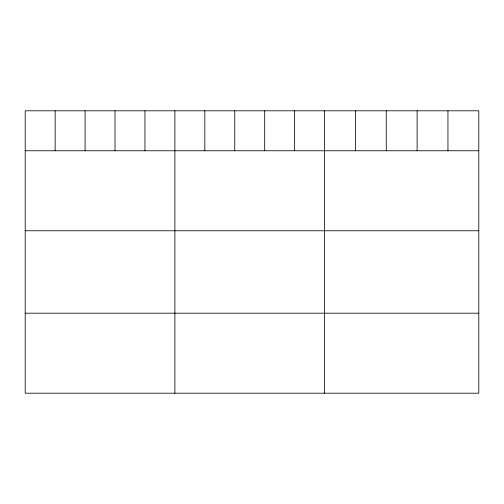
<?xml version="1.0" encoding="UTF-8"?>
<svg xmlns="http://www.w3.org/2000/svg" width="504" height="504" viewBox="0 0 504 504"><rect width="100%" height="100%" fill="white"/><g stroke="black" fill="none" stroke-linecap="round" stroke-linejoin="round"><path stroke-width="0.76" d="M478.8 150.765L478.8 393.196L25.2 393.196L25.2 110.804L478.8 110.804L478.8 150.765L25.2 150.765M25.2 230.769L478.8 230.769M25.2 313.192L478.8 313.192M447.955 110.804L447.955 150.765M417.11 110.804L417.11 150.765M386.266 110.804L386.266 150.765M355.421 110.804L355.421 150.765M324.576 110.804L324.576 393.196M294.638 110.804L294.638 150.765M264.701 110.804L264.701 150.765M234.763 110.804L234.763 150.765M204.826 110.804L204.826 150.765M174.888 110.804L174.888 393.196M144.95 110.804L144.95 150.765M115.013 110.804L115.013 150.765M85.075 110.804L85.075 150.765M55.138 110.804L55.138 150.765"/></g></svg>
